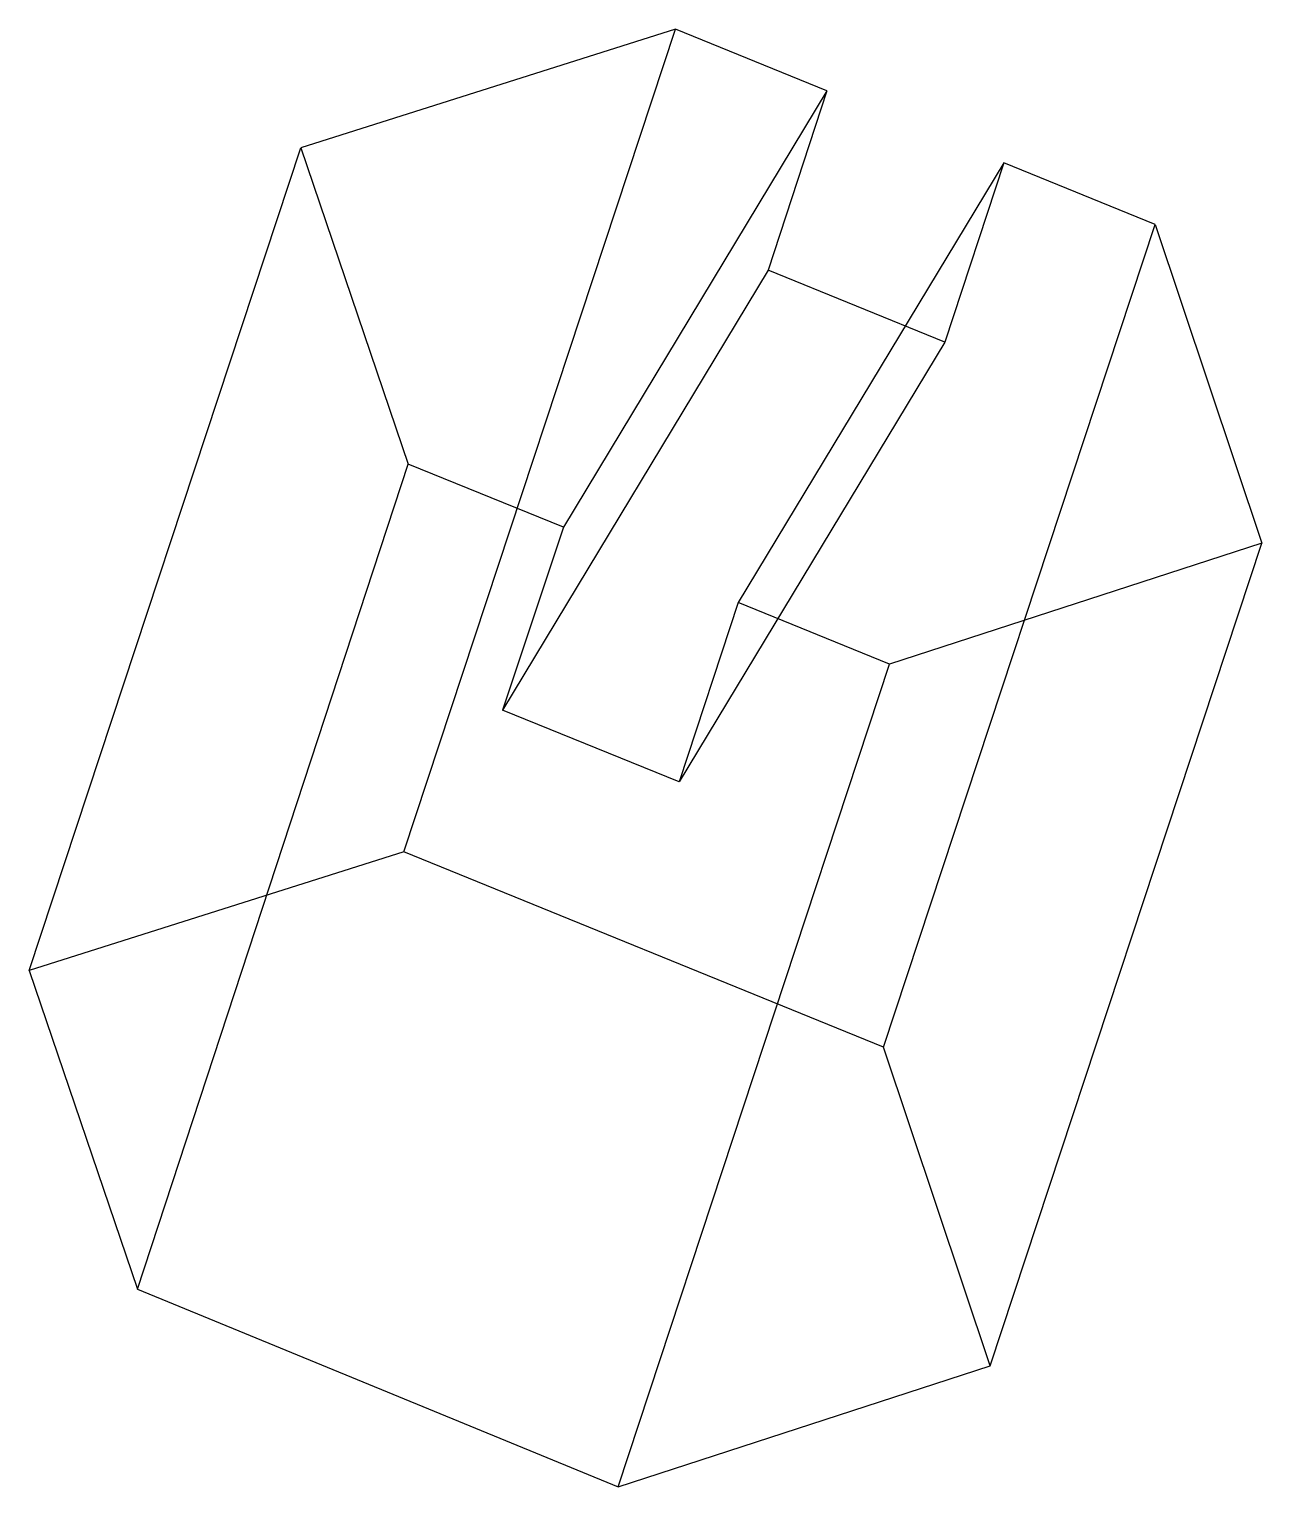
# Model space of a CAD drawing. Extents: x 36 to 83.2, y -74.7 to -18.9.
import ezdxf

# ---------------------------------------------------------------- set-up
doc = ezdxf.new("R2010")
doc.units = 0
doc.header["$MEASUREMENT"] = 0
doc.layers.get('0').update_dxf_attribs({"linetype": 'CONTINUOUS'})
doc.layers.add('CAPA_POR_DEFECTO', color=7, linetype='CONTINUOUS')

msp = doc.modelspace()

# ---------------------------------------------------------------- linework, layer by layer
at = {"color": 7}
for p, q in [((60.743465, -18.852735), (46.380485, -23.398935)), ((66.548505, -21.214955), (56.448038, -37.938678)), ((46.380485, -23.398935), (50.499525, -35.518075)), ((73.323945, -23.972015), (63.144381, -40.826702)), ((79.128985, -26.334235), (83.215885, -38.551275)), ((64.292205, -28.090895), (54.112645, -44.945575)), ((71.067634, -30.847991), (60.888074, -47.702671))]:
    msp.add_line(p, q, dxfattribs=at)
at = {"color": 7, "lineweight": -3}
for p, q in [((66.548505, -21.214955), (64.292205, -28.090895)), ((73.323945, -23.972015), (71.067634, -30.847991)), ((56.448038, -37.938678), (54.112645, -44.945575)), ((63.144381, -40.826702), (60.888074, -47.702671)), ((50.335015, -50.379145), (35.972045, -54.925335)), ((68.720535, -57.860645), (50.335015, -50.379145)), ((35.972045, -54.925335), (40.123265, -67.139155)), ((72.807435, -70.077685), (68.720535, -57.860645)), ((40.123265, -67.139155), (58.540965, -74.715325)), ((58.540965, -74.715325), (72.807435, -70.077685))]:
    msp.add_line(p, q, dxfattribs=at)
at = {"layer": 'CAPA_POR_DEFECTO', "color": 7}
for p, q in [((50.335015, -50.379145), (60.743465, -18.852735)), ((66.548505, -21.214955), (60.743465, -18.852735)), ((35.972045, -54.925335), (46.380485, -23.398935)), ((79.128985, -26.334235), (73.323945, -23.972015)), ((68.720535, -57.860645), (79.128985, -26.334235)), ((71.067634, -30.847991), (64.292205, -28.090895)), ((40.123265, -67.139155), (50.499525, -35.518075)), ((56.448038, -37.938678), (50.499525, -35.518075)), ((83.215885, -38.551275), (68.949405, -43.188915)), ((72.807435, -70.077685), (83.215885, -38.551275)), ((68.949405, -43.188915), (63.144381, -40.826702)), ((58.540965, -74.715325), (68.949405, -43.188915)), ((60.888074, -47.702671), (54.112645, -44.945575))]:
    msp.add_line(p, q, dxfattribs=at)

doc.saveas('drawing.dxf')
